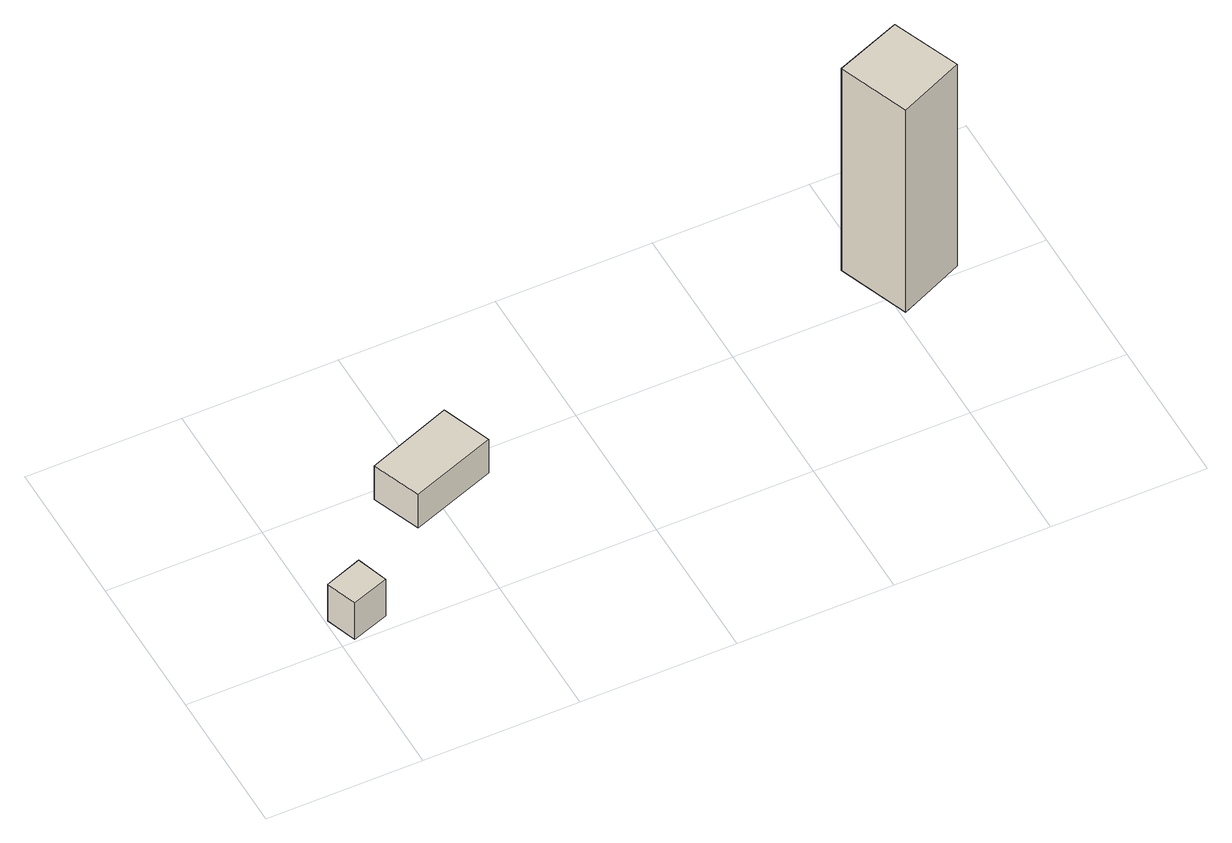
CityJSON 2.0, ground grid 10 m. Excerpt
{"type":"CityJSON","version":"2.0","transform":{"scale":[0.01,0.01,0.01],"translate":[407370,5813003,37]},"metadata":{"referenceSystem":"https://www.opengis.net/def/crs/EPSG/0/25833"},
"CityObjects":{
"building1":{"type":"Building","attributes":{"Gemeindeschluessel":"11000009","BezugspunktDach":"2200","function":"51009_1610","measuredHeight":3.01,"storeysAboveGround":0},"address":[{"country":"Germany","locality":"Berlin"}],"geometry":[{"type":"Solid","lod":"1","boundaries":[[[[0,1,2,3]],[[4,5,6,7]],[[4,7,3,2]],[[5,4,2,1]],[[6,5,1,0]],[[7,6,0,3]]]]}]},
"building2":{"type":"Building","attributes":{"Gemeindeschluessel":"11000009","BezugspunktDach":"2200","function":"31001_2000","measuredHeight":2.77,"storeysAboveGround":1},"address":[{"country":"Germany","locality":"Berlin","thoroughfareNumber":"55 (1)","thoroughfareName":"Schöneicher Straße"}],"geometry":[{"type":"Solid","lod":"1","boundaries":[[[[8,9,10,11]],[[12,13,14,15]],[[12,15,11,10]],[[13,12,10,9]],[[14,13,9,8]],[[15,14,8,11]]]]}]},
"building3":{"type":"Building","attributes":{"Gemeindeschluessel":"11000009","BezugspunktDach":"2200","function":"31001_2000","measuredHeight":16.66,"storeysAboveGround":1},"address":[{"country":"Germany","locality":"Berlin","thoroughfareNumber":"56","thoroughfareName":"Schöneicher Straße"}],"geometry":[{"type":"Solid","lod":"1","boundaries":[[[[16,17,18,19]],[[20,21,22,23]],[[20,23,19,18]],[[21,20,18,17]],[[22,21,17,16]],[[23,22,16,19]]]]}]}
},
"vertices":[
[81,2,360],[321,88,360],[253,291,360],[11,204,360],[253,291,59],[321,88,59],[81,2,59],[11,204,59],
[798,612,337],[1349,812,337],[1229,1132,337],[677,925,337],[1229,1132,60],[1349,812,60],[798,612,60],[677,925,60],
[4032,864,1709],[4458,1050,1709],[4284,1490,1709],[3858,1322,1709],[4284,1490,44],[4458,1050,44],[4032,864,44],[3858,1322,44]
]}
